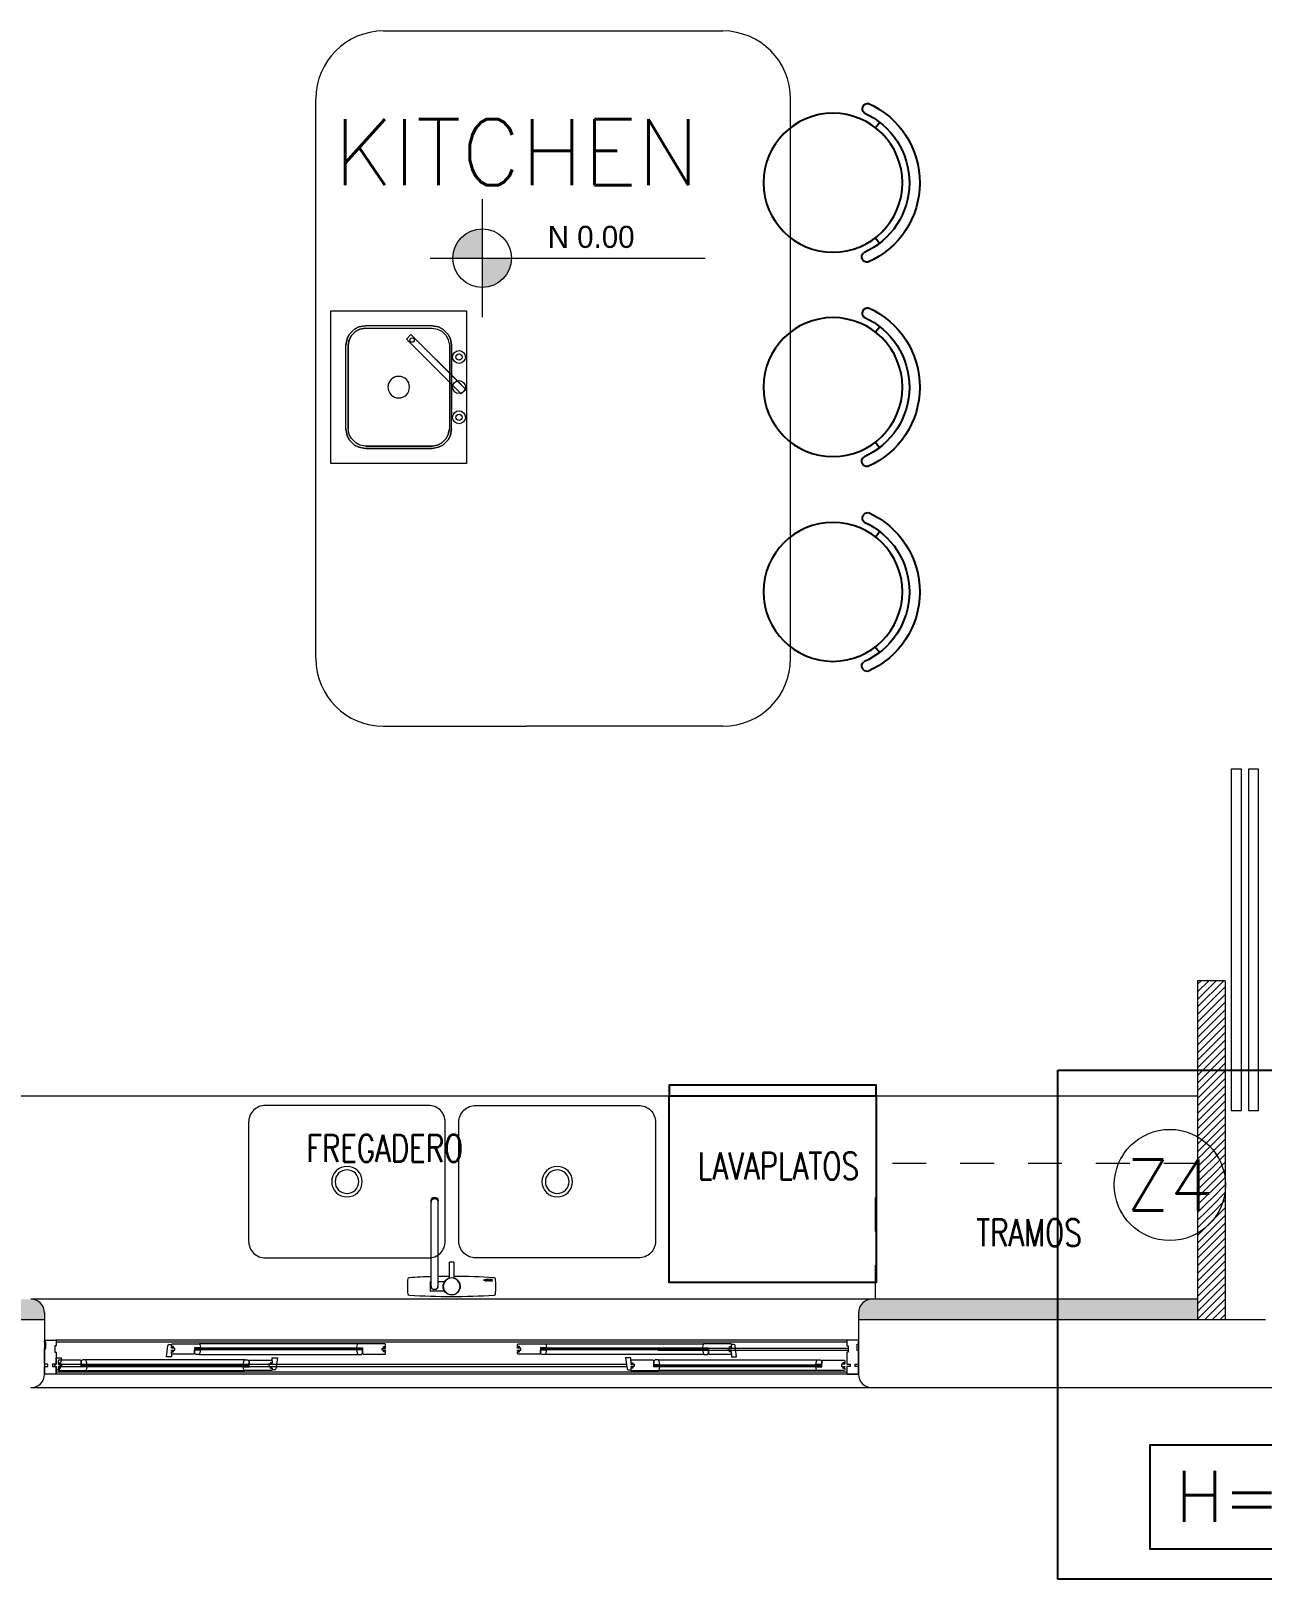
# Model space of a CAD drawing. Header units: metres. Extents: x -232 to 581, y 30 to 789.
# Drawn here: x 110.726 to 114.356, y 518.296 to 522.861 of the extents above; entities that cross this region are included whole.
import ezdxf

# ---------------------------------------------------------------- set-up
doc = ezdxf.new("R2010")
doc.units = ezdxf.units.M
doc.linetypes.add('CONTINUA', pattern=[0])
doc.linetypes.add('DASHED', pattern=[0.75, 0.5, -0.25])
for name, color, linetype, lineweight in [('0-S-GRID-IDEN', 1, 'Continuous', 9), ('01_Mobiliario', 19, 'Continuous', 0), ('02_mobiliario', 250, 'Continuous', 5), ('A-DOOR', 35, 'Continuous', 5), ('A-WALL', 250, 'Continuous', 20), ('baños', 140, 'Continuous', 0), ('cristales', 131, 'Continuous', 0), ('MOB FIJOS', 251, 'Continuous', 0), ('PLF 01', 252, 'Continuous', 9), ('PROYECCION', 9, 'DASHED', 0), ('textos', 7, 'Continuous', 0)]:
    doc.layers.add(name, color=color, linetype=linetype, lineweight=lineweight)
for name, color, linetype in [('001-DIMTEXTO', 4, 'Continuous'), ('DIMTEXTO', 4, 'Continuous'), ('MOBILIARIOS', 252, 'Continuous'), ('ZAPATAS', 6, 'Continuous')]:
    doc.layers.add(name, color=color, linetype=linetype)
doc.layers.add('RELLENO SECCION', color=8, linetype='Continuous', lineweight=0, transparency=0.4)
doc.styles.add('Arch-Dim', font='romans.shx', dxfattribs={"width": 0.75})
doc.styles.add('ESC100-2mm', font='arial.ttf', dxfattribs={"height": 0.15})
doc.styles.add('SMPLEX', font='simplex.shx')
doc.styles.get("Standard").update_dxf_attribs({"font": 'arial.ttf'})

# ---------------------------------------------------------------- blocks, each defined once
blk = doc.blocks.new('20.03 cimentacion')
at = {"layer": 'DIMTEXTO', "color": 18, "true_color": 0x000000}
blk.add_lwpolyline([(116.9326, -22.2), (116.0202, -22.2), (116.0202, -22.5056), (116.9326, -22.5056)], close=True, dxfattribs=at)
at = {"layer": 'ZAPATAS', "color": 18, "lineweight": 25, "true_color": 0x000000}
blk.add_lwpolyline([(115.7491, -21.095), (117.7491, -21.095), (117.7491, -22.595), (115.7491, -22.595)], close=True, dxfattribs=at)
at = {"layer": 'DIMTEXTO', "color": 18, "true_color": 0x000000, "char_height": 0.15, "attachment_point": 5, "rotation": 0, "style": 'SMPLEX', "bg_fill": 3, "box_fill_scale": 1.1, "bg_fill_color": 256, "bg_fill_true_color": 13158600, "bg_fill_transparency": 0}
for s, insert in [('\\A1;Z4', (116.0796, -21.4331)), ('\\A1;H=0.40', (116.4758, -22.351))]:
    blk.add_mtext(s, dxfattribs=dict(at, insert=insert))
at = {"layer": '0-S-GRID-IDEN', "color": 18, "true_color": 0x000000}
blk.add_circle((116.0796, -21.4331), 0.164, dxfattribs=at)
blk = doc.blocks.new('SE3')
at = {"layer": 'MOB FIJOS'}
for p, q in [((115.4, 359.7), (115.4, 371.2)), ((132.6, 371.2), (115.4, 371.2)), ((115.4, 359.7), (116.8, 359.7)), ((116.8, 365.4), (116.8, 264.8)), ((124.5, 264.8), (124.5, 365.4)), ((124.5, 359.7), (132.6, 359.7)), ((138.5, 355.7), (138.5, 336.6)), ((143.5, 336.6), (143.5, 355.7)), ((180, 358.9), (179.6, 358.9)), ((179.6, 358.9), (179.6, 357)), ((179.6, 357), (180, 357)), ((180, 358.1), (180, 358.9)), ((180.7, 358.1), (180, 358.1)), ((180, 357), (180, 357.8)), ((180, 357.8), (180.7, 357.8)), ((181.1, 358.9), (180.7, 358.9)), ((180.7, 358.9), (180.7, 358.1)), ((180.7, 357.8), (180.7, 357)), ((180.7, 357), (181.1, 357)), ((181.1, 357), (181.1, 358.9)), ((181.5, 358.9), (182.8, 358.9)), ((181.5, 357), (181.5, 358.9)), ((182.9, 357), (181.5, 357)), ((181.8, 358.6), (181.8, 358.2)), ((182.8, 358.6), (181.8, 358.6)), ((181.8, 358.2), (182.8, 358.2)), ((181.8, 357.8), (181.8, 357.3)), ((182.8, 357.8), (181.8, 357.8)), ((181.8, 357.3), (182.9, 357.3)), ((182.8, 358.9), (182.8, 358.6)), ((182.8, 358.2), (182.8, 357.8)), ((182.9, 357.3), (182.9, 357)), ((183.2, 358.9), (183.6, 358.9)), ((183.2, 357), (183.2, 358.9)), ((184.5, 357), (183.2, 357)), ((183.6, 358.9), (183.6, 357.3)), ((183.6, 357.3), (184.5, 357.3)), ((184.5, 357.3), (184.5, 357)), ((184.6, 358.9), (185, 358.9)), ((185.2, 357), (184.6, 358.9)), ((185, 358.9), (185.4, 357.5)), ((185.6, 357), (185.2, 357)), ((185.4, 357.5), (185.9, 358.9)), ((186.3, 358.9), (185.6, 357)), ((185.9, 358.9), (186.3, 358.9)), ((186.5, 358.9), (187.8, 358.9)), ((186.5, 357), (186.5, 358.9)), ((187.8, 357), (186.5, 357)), ((186.8, 358.6), (186.8, 358.2)), ((187.8, 358.6), (186.8, 358.6)), ((186.8, 358.2), (187.7, 358.2)), ((186.8, 357.8), (186.8, 357.3)), ((187.7, 357.8), (186.8, 357.8)), ((186.8, 357.3), (187.8, 357.3)), ((187.7, 358.2), (187.7, 357.8)), ((187.8, 358.9), (187.8, 358.6)), ((187.8, 357.3), (187.8, 357)), ((188, 358.9), (188.5, 358.9)), ((188.6, 358), (188, 358.9)), ((188, 357), (188.6, 358)), ((188.4, 357), (188, 357)), ((188.8, 357.7), (188.4, 357)), ((188.5, 358.9), (188.8, 358.3)), ((188.8, 358.3), (189.2, 358.9)), ((189.2, 357), (188.8, 357.7)), ((189.6, 358.9), (189, 358)), ((189, 358), (189.7, 357)), ((189.2, 358.9), (189.6, 358.9)), ((189.7, 357), (189.2, 357)), ((143.5, 336.6), (138.5, 336.6)), ((116.5, 264.1), (116.5, 263.5)), ((116.8, 264.8), (116.8, 264.1)), ((124.5, 264.1), (124.5, 264.8)), ((124.8, 263.5), (124.8, 264.1))]:
    blk.add_line(p, q, dxfattribs=at)
blk.add_circle((141, 365.4), 10, dxfattribs=at)
for centre, radius, start, end in [((200.7, 365.4), 111.9, 175.2133, 184.7867), ((90.8, 374.6), 1.52, 93.4481, 175.2133), ((141, -458.7), 836.4, 86.5519, 93.4481), ((120.7, 365.4), 3.91, 0, 192.0524), ((120.7, 365.4), 3.81, 0, 180), ((141, 365.4), 10.2, 0, 255.8182), ((191.2, 374.6), 1.52, 4.7867, 86.5519), ((81.2, 365.4), 111.9, 355.2133, 4.7867), ((90.8, 356.2), 1.52, 184.7867, 266.5519), ((141, 1189.5), 836.4, 266.5519, 268.3467), ((120.7, 365.4), 3.91, 347.9113, 0), ((141, 1189.5), 836.4, 268.8689, 269.8295), ((141, 365.4), 10.2, 284.1818, 0), ((141, 1189.5), 836.4, 270.1705, 273.4481), ((191.2, 356.2), 1.52, 273.4481, 355.2133)]:
    blk.add_arc(centre, radius, start, end, dxfattribs=at)
for centre, major_axis, start_param, end_param in [((120.7, 264.1), (4.12, 0), 2.748282, 6.283185), ((120.7, 263.5), (4.12, 0), 3.141593, 6.283185), ((120.7, 264.8), (-3.81, 0), 0, 3.141593), ((120.7, 264.1), (3.81, 0), 3.141593, 6.283185), ((120.7, 264.1), (4.12, 0), 0, 0.393311)]:
    blk.add_ellipse(centre, major_axis=major_axis, ratio=0.996195, start_param=start_param, end_param=end_param, dxfattribs=at)
blk = doc.blocks.new('A$C42cea3f9')
at = {"layer": 'MOB FIJOS'}
for points in [[(0.53, 0.5642), (0.05, 0.5642, 0.414214), (0, 0.5142), (0, 0.1642, 0.414214), (0.05, 0.1142), (0.53, 0.1142, 0.414214), (0.58, 0.1642), (0.58, 0.5142, 0.414214)], [(0.67, 0.5642), (1.15, 0.5642, -0.414214), (1.2, 0.5142), (1.2, 0.1642, -0.414214), (1.15, 0.1142), (0.67, 0.1142, -0.414214), (0.62, 0.1642), (0.62, 0.5142, -0.414214)]]:
    blk.add_lwpolyline(points, format="xyb", close=True, dxfattribs=at)
at = {"layer": 'MOB FIJOS', "ltscale": 0.01}
for centre, major_axis in [((0.29, 0.3392), (-0.0318, 0.0318)), ((0.29, 0.3392), (-0.0247, 0.0247)), ((0.91, 0.3392), (-0.0318, 0.0318)), ((0.91, 0.3392), (-0.0247, 0.0247))]:
    blk.add_ellipse(centre, major_axis=major_axis, ratio=1, start_param=2.356194489560823, end_param=8.639379796740409, dxfattribs=at)
at = {"layer": 'MOB FIJOS', "xscale": 0.002480511886764446, "yscale": 0.002480511886764446, "zscale": 0.002480511886764446, "rotation": 180}
blk.add_blockref('SE3', (0.951, 0.9368), dxfattribs=at)
blk = doc.blocks.new('Fenton Bead')
at = {"color": 7}
blk.add_lwpolyline([(2.1, 12.5, -0.341999), (0.2, 11), (0, 10.7), (0, 1), (1, 0), (18, 0), (18, 0.5), (14.7, 12.9, 0.339454), (13.2, 14), (4.1, 14, 0.341999)], format="xyb", close=True, dxfattribs=at)
blk = doc.blocks.new('A$C29b7e361')
at = {"layer": 'A-DOOR', "color": 7}
for p, q in [((0, 0.0985), (0.0015, 0.1)), ((0, 0.0945), (0, 0.0985)), ((0.004, 0.0945), (0, 0.0945)), ((0.0015, 0.1), (0.0325, 0.1)), ((0.004, 0.0755), (0.004, 0.0945)), ((0.0325, 0.1), (0.034, 0.0985)), ((2.3675, 0.1), (0.0325, 0.1)), ((0.034, 0.0985), (0.034, 0.0835)), ((2.3675, 0.1), (2.366, 0.0985)), ((2.366, 0.0985), (2.366, 0.0835)), ((2.3985, 0.1), (2.3675, 0.1)), ((2.4, 0.0985), (2.3985, 0.1)), ((2.4, 0.0885), (2.4, 0.0985)), ((0, 0.029), (0, 0.0755)), ((0, 0.0755), (0.004, 0.0755)), ((0.034, 0.0835), (0.03, 0.0835)), ((0.03, 0.0835), (0.03, 0.0645)), ((0.03, 0.0645), (0.034, 0.0645)), ((0.034, 0.0645), (0.034, 0.029)), ((0.034, 0.029), (0.034, 0.0485)), ((0.034, 0.0485), (0.049, 0.0485)), ((0.049, 0.0485), (0.0447, 0.0153)), ((0.3593, 0.0515), (0.3636, 0.0847)), ((0.3743, 0.0515), (0.3593, 0.0515)), ((0.3666, 0.0875), (0.3743, 0.0875)), ((0.3743, 0.0875), (0.3758, 0.089)), ((0.3743, 0.082), (0.3743, 0.0875)), ((0.3803, 0.082), (0.3743, 0.082)), ((0.3743, 0.077), (0.3743, 0.0793)), ((0.3743, 0.0793), (0.3803, 0.0793)), ((0.3843, 0.077), (0.3743, 0.077)), ((0.3743, 0.069), (0.3743, 0.071)), ((0.3743, 0.071), (0.3843, 0.071)), ((0.3803, 0.069), (0.3743, 0.069)), ((0.3743, 0.0605), (0.3743, 0.0663)), ((0.3743, 0.0663), (0.3803, 0.0663)), ((0.3758, 0.059), (0.3743, 0.0605)), ((0.3743, 0.0605), (0.3743, 0.0515)), ((0.3758, 0.089), (0.4565, 0.089)), ((0.4408, 0.059), (0.3758, 0.059)), ((0.3803, 0.0793), (0.3803, 0.082)), ((0.3803, 0.0663), (0.3803, 0.069)), ((0.3843, 0.071), (0.3843, 0.077)), ((0.4423, 0.0605), (0.4408, 0.059)), ((0.4598, 0.078), (0.4423, 0.078)), ((0.4423, 0.078), (0.4423, 0.0605)), ((0.4423, 0.075), (0.4473, 0.075)), ((0.4423, 0.075), (0.4473, 0.075)), ((0.4473, 0.077), (0.4533, 0.073)), ((0.4473, 0.073), (0.4533, 0.077)), ((0.4556, 0.058), (0.9246, 0.058)), ((0.4565, 0.089), (0.4583, 0.0875)), ((0.9237, 0.089), (0.4565, 0.089)), ((0.4583, 0.0875), (0.4603, 0.0795)), ((0.4603, 0.0785), (0.4598, 0.078)), ((0.4603, 0.0795), (0.4603, 0.0785)), ((0.6715, 0.0395), (0.6715, 0.0485)), ((0.6715, 0.0485), (0.6865, 0.0485)), ((0.6865, 0.0485), (0.6822, 0.0153)), ((0.9218, 0.0875), (0.9198, 0.0795)), ((0.9198, 0.0795), (0.9198, 0.0785)), ((0.9198, 0.0785), (0.9203, 0.078)), ((0.9203, 0.078), (0.9378, 0.078)), ((0.9237, 0.089), (0.9218, 0.0875)), ((1.0043, 0.089), (0.9237, 0.089)), ((0.9328, 0.077), (0.9268, 0.073)), ((0.9328, 0.073), (0.9268, 0.077)), ((0.9378, 0.075), (0.9328, 0.075)), ((0.9378, 0.075), (0.9328, 0.075)), ((0.9378, 0.078), (0.9378, 0.0605)), ((0.9378, 0.0605), (0.9393, 0.059)), ((0.9393, 0.059), (1.0043, 0.059)), ((0.9958, 0.071), (0.9958, 0.077)), ((0.9958, 0.077), (1.0058, 0.077)), ((1.0058, 0.071), (0.9958, 0.071)), ((0.9998, 0.0793), (0.9998, 0.082)), ((0.9998, 0.082), (1.0058, 0.082)), ((1.0058, 0.0793), (0.9998, 0.0793)), ((0.9998, 0.0663), (0.9998, 0.069)), ((0.9998, 0.069), (1.0058, 0.069)), ((1.0058, 0.0663), (0.9998, 0.0663)), ((1.0058, 0.0875), (1.0043, 0.089)), ((1.0043, 0.059), (1.0058, 0.0605)), ((1.0058, 0.082), (1.0058, 0.0875)), ((1.0058, 0.077), (1.0058, 0.0793)), ((1.0058, 0.069), (1.0058, 0.071)), ((1.0058, 0.0605), (1.0058, 0.0663)), ((1.3942, 0.0875), (1.3957, 0.089)), ((1.3942, 0.082), (1.3942, 0.0875)), ((1.4002, 0.082), (1.3942, 0.082)), ((1.3942, 0.077), (1.3942, 0.0793)), ((1.3942, 0.0793), (1.4002, 0.0793)), ((1.4042, 0.077), (1.3942, 0.077)), ((1.3942, 0.069), (1.3942, 0.071)), ((1.3942, 0.071), (1.4042, 0.071)), ((1.4002, 0.069), (1.3942, 0.069)), ((1.3942, 0.0605), (1.3942, 0.0663)), ((1.3942, 0.0663), (1.4002, 0.0663)), ((1.3957, 0.059), (1.3942, 0.0605)), ((1.3957, 0.089), (1.4763, 0.089)), ((1.4607, 0.059), (1.3957, 0.059)), ((1.4002, 0.0793), (1.4002, 0.082)), ((1.4002, 0.0663), (1.4002, 0.069)), ((1.4042, 0.071), (1.4042, 0.077)), ((1.4622, 0.0605), (1.4607, 0.059)), ((1.4797, 0.078), (1.4622, 0.078)), ((1.4622, 0.078), (1.4622, 0.0605)), ((1.4622, 0.075), (1.4672, 0.075)), ((1.4622, 0.075), (1.4672, 0.075)), ((1.4672, 0.077), (1.4732, 0.073)), ((1.4672, 0.073), (1.4732, 0.077)), ((1.9444, 0.058), (1.4754, 0.058)), ((1.4763, 0.089), (1.4782, 0.0875)), ((1.4763, 0.089), (1.9435, 0.089)), ((1.4782, 0.0875), (1.4802, 0.0795)), ((1.4802, 0.0785), (1.4797, 0.078)), ((1.4802, 0.0795), (1.4802, 0.0785)), ((1.7285, 0.0485), (1.7135, 0.0485)), ((1.7135, 0.0485), (1.7178, 0.0153)), ((1.7285, 0.0395), (1.7285, 0.0485)), ((1.9417, 0.0875), (1.9397, 0.0795)), ((1.9397, 0.0795), (1.9397, 0.0785)), ((1.9397, 0.0785), (1.9402, 0.078)), ((1.9402, 0.078), (1.9577, 0.078)), ((1.9435, 0.089), (1.9417, 0.0875)), ((2.0242, 0.089), (1.9435, 0.089)), ((1.9527, 0.077), (1.9467, 0.073)), ((1.9527, 0.073), (1.9467, 0.077)), ((1.9577, 0.075), (1.9527, 0.075)), ((1.9577, 0.075), (1.9527, 0.075)), ((1.9577, 0.078), (1.9577, 0.0605)), ((1.9577, 0.0605), (1.9592, 0.059)), ((1.9592, 0.059), (2.0242, 0.059)), ((2.0157, 0.071), (2.0157, 0.077)), ((2.0157, 0.077), (2.0257, 0.077)), ((2.0257, 0.071), (2.0157, 0.071)), ((2.0197, 0.0793), (2.0197, 0.082)), ((2.0197, 0.082), (2.0257, 0.082)), ((2.0257, 0.0793), (2.0197, 0.0793)), ((2.0197, 0.0663), (2.0197, 0.069)), ((2.0197, 0.069), (2.0257, 0.069)), ((2.0257, 0.0663), (2.0197, 0.0663)), ((2.0257, 0.0875), (2.0242, 0.089)), ((2.0242, 0.059), (2.0257, 0.0605)), ((2.0257, 0.082), (2.0257, 0.0875)), ((2.0334, 0.0875), (2.0257, 0.0875)), ((2.0257, 0.077), (2.0257, 0.0793)), ((2.0257, 0.069), (2.0257, 0.071)), ((2.0257, 0.0605), (2.0257, 0.0663)), ((2.0257, 0.0605), (2.0257, 0.0515)), ((2.0257, 0.0515), (2.0407, 0.0515)), ((2.0407, 0.0515), (2.0364, 0.0847)), ((2.366, 0.0835), (2.37, 0.0835)), ((2.37, 0.0645), (2.366, 0.0645)), ((2.366, 0.0645), (2.366, 0.029)), ((2.37, 0.0835), (2.37, 0.0645)), ((2.396, 0.0695), (2.396, 0.0885)), ((2.396, 0.0885), (2.4, 0.0885)), ((2.4, 0.0695), (2.396, 0.0695)), ((2.4, 0.029), (2.4, 0.0695)), ((0.01, 0.029), (0, 0.029)), ((0, 0), (0, 0.023)), ((0, 0.023), (0.01, 0.023)), ((0.0325, 0), (0, 0)), ((2.4, 0), (0, 0)), ((0.01, 0.023), (0.01, 0.029)), ((0.034, 0.029), (0.024, 0.029)), ((0.024, 0.029), (0.024, 0.023)), ((0.024, 0.023), (0.034, 0.023)), ((0.0305, 0.023), (0.0305, 0.029)), ((0.0305, 0.029), (0.034, 0.029)), ((0.034, 0.023), (0.0305, 0.023)), ((0.034, 0.0015), (0.0325, 0)), ((0.034, 0.023), (0.034, 0.0015)), ((0.034, 0.0015), (0.034, 0.023)), ((0.0417, 0.0125), (0.034, 0.0125)), ((0.0415, 0.041), (0.04, 0.0395)), ((0.04, 0.0395), (0.04, 0.0337)), ((0.04, 0.0337), (0.046, 0.0337)), ((0.046, 0.031), (0.04, 0.031)), ((0.04, 0.031), (0.04, 0.029)), ((0.04, 0.029), (0.05, 0.029)), ((0.05, 0.023), (0.04, 0.023)), ((0.04, 0.023), (0.04, 0.0207)), ((0.04, 0.0207), (0.046, 0.0207)), ((0.046, 0.018), (0.04, 0.018)), ((0.04, 0.018), (0.04, 0.0125)), ((0.04, 0.0125), (0.0415, 0.011)), ((0.1065, 0.041), (0.0415, 0.041)), ((0.0415, 0.011), (0.1221, 0.011)), ((0.046, 0.0337), (0.046, 0.031)), ((0.046, 0.0207), (0.046, 0.018)), ((0.05, 0.029), (0.05, 0.023)), ((0.108, 0.0395), (0.1065, 0.041)), ((0.108, 0.022), (0.108, 0.0395)), ((0.108, 0.025), (0.113, 0.025)), ((0.108, 0.025), (0.113, 0.025)), ((0.1255, 0.022), (0.108, 0.022)), ((0.113, 0.023), (0.119, 0.027)), ((0.113, 0.027), (0.119, 0.023)), ((0.5903, 0.042), (0.1212, 0.042)), ((0.1221, 0.011), (0.124, 0.0125)), ((0.1221, 0.011), (0.5894, 0.011)), ((0.124, 0.0125), (0.126, 0.0205)), ((0.126, 0.0215), (0.1255, 0.022)), ((0.126, 0.0205), (0.126, 0.0215)), ((0.5855, 0.0215), (0.586, 0.022)), ((0.5855, 0.0205), (0.5855, 0.0215)), ((0.5875, 0.0125), (0.5855, 0.0205)), ((0.586, 0.022), (0.6035, 0.022)), ((0.5894, 0.011), (0.5875, 0.0125)), ((0.67, 0.011), (0.5894, 0.011)), ((0.5985, 0.023), (0.5925, 0.027)), ((0.5985, 0.027), (0.5925, 0.023)), ((0.6035, 0.025), (0.5985, 0.025)), ((0.6035, 0.025), (0.5985, 0.025)), ((0.6035, 0.0395), (0.605, 0.041)), ((0.6035, 0.022), (0.6035, 0.0395)), ((0.605, 0.041), (0.67, 0.041)), ((0.6715, 0.029), (0.6615, 0.029)), ((0.6615, 0.029), (0.6615, 0.023)), ((0.6615, 0.023), (0.6715, 0.023)), ((0.6715, 0.0337), (0.6655, 0.0337)), ((0.6655, 0.0337), (0.6655, 0.031)), ((0.6655, 0.031), (0.6715, 0.031)), ((0.6715, 0.0207), (0.6655, 0.0207)), ((0.6655, 0.0207), (0.6655, 0.018)), ((0.6655, 0.018), (0.6715, 0.018)), ((0.67, 0.041), (0.6715, 0.0395)), ((0.6715, 0.0125), (0.67, 0.011)), ((0.6715, 0.0395), (0.6715, 0.0337)), ((0.6715, 0.031), (0.6715, 0.029)), ((0.6715, 0.023), (0.6715, 0.0207)), ((0.6715, 0.018), (0.6715, 0.0125)), ((0.6792, 0.0125), (0.6715, 0.0125)), ((1.7208, 0.0125), (1.7285, 0.0125)), ((1.73, 0.041), (1.7285, 0.0395)), ((1.7285, 0.0395), (1.7285, 0.0337)), ((1.7285, 0.0337), (1.7345, 0.0337)), ((1.7345, 0.031), (1.7285, 0.031)), ((1.7285, 0.031), (1.7285, 0.029)), ((1.7285, 0.029), (1.7385, 0.029)), ((1.7385, 0.023), (1.7285, 0.023)), ((1.7285, 0.023), (1.7285, 0.0207)), ((1.7285, 0.0207), (1.7345, 0.0207)), ((1.7345, 0.018), (1.7285, 0.018)), ((1.7285, 0.018), (1.7285, 0.0125)), ((1.7285, 0.0125), (1.73, 0.011)), ((1.795, 0.041), (1.73, 0.041)), ((1.73, 0.011), (1.8106, 0.011)), ((1.7345, 0.0337), (1.7345, 0.031)), ((1.7345, 0.0207), (1.7345, 0.018)), ((1.7385, 0.029), (1.7385, 0.023)), ((1.7965, 0.0395), (1.795, 0.041)), ((1.7965, 0.022), (1.7965, 0.0395)), ((1.7965, 0.025), (1.8015, 0.025)), ((1.7965, 0.025), (1.8015, 0.025)), ((1.814, 0.022), (1.7965, 0.022)), ((1.8015, 0.023), (1.8075, 0.027)), ((1.8015, 0.027), (1.8075, 0.023)), ((1.8097, 0.042), (2.2788, 0.042)), ((1.8106, 0.011), (1.8125, 0.0125)), ((2.2779, 0.011), (1.8106, 0.011)), ((1.8125, 0.0125), (1.8145, 0.0205)), ((1.8145, 0.0215), (1.814, 0.022)), ((1.8145, 0.0205), (1.8145, 0.0215)), ((2.274, 0.0215), (2.2745, 0.022)), ((2.274, 0.0205), (2.274, 0.0215)), ((2.276, 0.0125), (2.274, 0.0205)), ((2.2745, 0.022), (2.292, 0.022)), ((2.2779, 0.011), (2.276, 0.0125)), ((2.3585, 0.011), (2.2779, 0.011)), ((2.287, 0.023), (2.281, 0.027)), ((2.287, 0.027), (2.281, 0.023)), ((2.292, 0.025), (2.287, 0.025)), ((2.292, 0.025), (2.287, 0.025)), ((2.292, 0.0395), (2.2935, 0.041)), ((2.292, 0.022), (2.292, 0.0395)), ((2.2935, 0.041), (2.3585, 0.041)), ((2.36, 0.029), (2.35, 0.029)), ((2.35, 0.029), (2.35, 0.023)), ((2.35, 0.023), (2.36, 0.023)), ((2.36, 0.0337), (2.354, 0.0337)), ((2.354, 0.0337), (2.354, 0.031)), ((2.354, 0.031), (2.36, 0.031)), ((2.36, 0.0207), (2.354, 0.0207)), ((2.354, 0.0207), (2.354, 0.018)), ((2.354, 0.018), (2.36, 0.018)), ((2.3585, 0.041), (2.36, 0.0395)), ((2.36, 0.0125), (2.3585, 0.011)), ((2.36, 0.0395), (2.36, 0.0337)), ((2.36, 0.031), (2.36, 0.029)), ((2.36, 0.023), (2.36, 0.0207)), ((2.36, 0.018), (2.36, 0.0125)), ((2.366, 0.029), (2.376, 0.029)), ((2.376, 0.023), (2.366, 0.023)), ((2.366, 0.023), (2.366, 0.0015)), ((2.366, 0.0015), (2.3675, 0)), ((2.3675, 0), (2.4, 0)), ((2.376, 0.029), (2.376, 0.023)), ((2.39, 0.023), (2.39, 0.029)), ((2.39, 0.029), (2.4, 0.029)), ((2.4, 0.023), (2.39, 0.023)), ((2.4, 0), (2.4, 0.023))]:
    blk.add_line(p, q, dxfattribs=at)
at = {"layer": 'A-DOOR', "color": 8}
for p, q in [((2.366, 0.094), (0.034, 0.094)), ((1.8082, 0.077), (2.37, 0.077)), ((1.809, 0.071), (2.37, 0.071)), ((2.366, 0.006), (0.034, 0.006)), ((0.0457, 0.023), (1.7168, 0.023)), ((0.0465, 0.029), (1.716, 0.029))]:
    blk.add_line(p, q, dxfattribs=at)
at = {"layer": 'A-DOOR', "color": 7}
for points in [[(0.4423, 0.075), (0.4473, 0.075), (0.4473, 0.075), (0.4423, 0.075)], [(0.9328, 0.073), (0.4473, 0.073), (0.4473, 0.077), (0.9328, 0.077)], [(0.9328, 0.077), (0.4473, 0.077), (0.4473, 0.073), (0.9328, 0.073)], [(0.4473, 0.077), (0.4533, 0.077), (0.4533, 0.073), (0.4473, 0.073)], [(0.4598, 0.078), (0.4478, 0.078), (0.4478, 0.077), (0.4598, 0.077)], [(0.4598, 0.073), (0.4478, 0.073), (0.4478, 0.072), (0.4598, 0.072)], [(0.4533, 0.077), (0.4583, 0.077), (0.4583, 0.073), (0.4533, 0.073)], [(0.9203, 0.078), (0.9323, 0.078), (0.9323, 0.077), (0.9203, 0.077)], [(0.9203, 0.073), (0.9323, 0.073), (0.9323, 0.072), (0.9203, 0.072)], [(0.9268, 0.077), (0.9218, 0.077), (0.9218, 0.073), (0.9268, 0.073)], [(0.9328, 0.077), (0.9268, 0.077), (0.9268, 0.073), (0.9328, 0.073)], [(0.9378, 0.075), (0.9328, 0.075), (0.9328, 0.075), (0.9378, 0.075)], [(1.4622, 0.075), (1.4672, 0.075), (1.4672, 0.075), (1.4622, 0.075)], [(1.4672, 0.077), (1.4732, 0.077), (1.4732, 0.073), (1.4672, 0.073)], [(1.4672, 0.073), (1.9527, 0.073), (1.9527, 0.077), (1.4672, 0.077)], [(1.4672, 0.077), (1.9527, 0.077), (1.9527, 0.073), (1.4672, 0.073)], [(1.4797, 0.078), (1.4677, 0.078), (1.4677, 0.077), (1.4797, 0.077)], [(1.4797, 0.073), (1.4677, 0.073), (1.4677, 0.072), (1.4797, 0.072)], [(1.4732, 0.077), (1.4782, 0.077), (1.4782, 0.073), (1.4732, 0.073)], [(1.9402, 0.078), (1.9522, 0.078), (1.9522, 0.077), (1.9402, 0.077)], [(1.9402, 0.073), (1.9522, 0.073), (1.9522, 0.072), (1.9402, 0.072)], [(1.9467, 0.077), (1.9417, 0.077), (1.9417, 0.073), (1.9467, 0.073)], [(1.9527, 0.077), (1.9467, 0.077), (1.9467, 0.073), (1.9527, 0.073)], [(1.9577, 0.075), (1.9527, 0.075), (1.9527, 0.075), (1.9577, 0.075)], [(0.108, 0.025), (0.113, 0.025), (0.113, 0.025), (0.108, 0.025)], [(0.113, 0.023), (0.119, 0.023), (0.119, 0.027), (0.113, 0.027)], [(0.113, 0.027), (0.5985, 0.027), (0.5985, 0.023), (0.113, 0.023)], [(0.113, 0.023), (0.5985, 0.023), (0.5985, 0.027), (0.113, 0.027)], [(0.1255, 0.027), (0.1135, 0.027), (0.1135, 0.028), (0.1255, 0.028)], [(0.1255, 0.022), (0.1135, 0.022), (0.1135, 0.023), (0.1255, 0.023)], [(0.119, 0.023), (0.124, 0.023), (0.124, 0.027), (0.119, 0.027)], [(0.586, 0.027), (0.598, 0.027), (0.598, 0.028), (0.586, 0.028)], [(0.586, 0.022), (0.598, 0.022), (0.598, 0.023), (0.586, 0.023)], [(0.5925, 0.023), (0.5875, 0.023), (0.5875, 0.027), (0.5925, 0.027)], [(0.5985, 0.023), (0.5925, 0.023), (0.5925, 0.027), (0.5985, 0.027)], [(0.6035, 0.025), (0.5985, 0.025), (0.5985, 0.025), (0.6035, 0.025)], [(1.7965, 0.025), (1.8015, 0.025), (1.8015, 0.025), (1.7965, 0.025)], [(2.287, 0.027), (1.8015, 0.027), (1.8015, 0.023), (2.287, 0.023)], [(2.287, 0.023), (1.8015, 0.023), (1.8015, 0.027), (2.287, 0.027)], [(1.8015, 0.023), (1.8075, 0.023), (1.8075, 0.027), (1.8015, 0.027)], [(1.814, 0.027), (1.802, 0.027), (1.802, 0.028), (1.814, 0.028)], [(1.814, 0.022), (1.802, 0.022), (1.802, 0.023), (1.814, 0.023)], [(1.8075, 0.023), (1.8125, 0.023), (1.8125, 0.027), (1.8075, 0.027)], [(2.2745, 0.027), (2.2865, 0.027), (2.2865, 0.028), (2.2745, 0.028)], [(2.2745, 0.022), (2.2865, 0.022), (2.2865, 0.023), (2.2745, 0.023)], [(2.281, 0.023), (2.276, 0.023), (2.276, 0.027), (2.281, 0.027)], [(2.287, 0.023), (2.281, 0.023), (2.281, 0.027), (2.287, 0.027)], [(2.292, 0.025), (2.287, 0.025), (2.287, 0.025), (2.292, 0.025)]]:
    blk.add_lwpolyline(points, close=True, dxfattribs=at)
for centre, start, end in [((0.3666, 0.0845), 89.9985, 175.7109), ((2.0334, 0.0845), 4.2891, 90.0015), ((0.0417, 0.0155), 269.9985, 355.7109), ((0.6792, 0.0155), 269.9985, 355.7109), ((1.7208, 0.0155), 184.2891, 270.0015)]:
    blk.add_arc(centre, 0.003, start, end, dxfattribs=at)
at = {"layer": 'cristales', "const_width": 0.004}
for points in [[(0.9218, 0.075), (0.4583, 0.075)], [(1.4782, 0.075), (1.9417, 0.075)], [(0.124, 0.025), (0.5875, 0.025)], [(2.276, 0.025), (1.8125, 0.025)]]:
    blk.add_lwpolyline(points, dxfattribs=at)
at = {"layer": 'A-DOOR', "color": 7, "yscale": 0.001000000023175567, "zscale": 0.001000000023175567, "rotation": 180}
for p, xscale in [((0.4423, 0.072), -0.001000000023175567), ((0.9378, 0.072), 0.001000000023175567), ((1.4622, 0.072), -0.001000000023175567), ((1.9577, 0.072), 0.001000000023175567)]:
    blk.add_blockref('Fenton Bead', p, dxfattribs=dict(at, xscale=xscale))
at = {"layer": 'A-DOOR', "color": 7, "yscale": 0.001000000023175567, "zscale": 0.001000000023175567}
for p, xscale in [((0.108, 0.028), 0.001000000023175567), ((0.6035, 0.028), -0.001000000023175567), ((1.7965, 0.028), 0.001000000023175567), ((2.292, 0.028), -0.001000000023175567)]:
    blk.add_blockref('Fenton Bead', p, dxfattribs=dict(at, xscale=xscale))
blk = doc.blocks.new('A$C5E9F50A8')
at = {"layer": 'MOBILIARIOS', "ltscale": 50}
for p, q in [((54.5, 334.6), (70.3, 322.3)), ((402.6, 334.6), (386.8, 322.3))]:
    blk.add_line(p, q, dxfattribs=at)
blk.add_circle((228.6, 200), 200, dxfattribs=at)
for centre, radius, start, end in [((228.6, 200), 250, 23.9041, 156.0959), ((228.6, 200), 220, 23.9041, 156.0959), ((15.7, 299.7), 15.8, 174.261, 317.9308), ((441.4, 299.7), 15.8, 222.0692, 5.739)]:
    blk.add_arc(centre, radius, start, end, dxfattribs=at)
blk = doc.blocks.new('20.03.2026 LN 09 PRIMER NIVEL ARQ')
at = {"layer": 'PLF 01'}
h = blk.add_hatch(dxfattribs=at)
h.set_pattern_fill('LINE', color=1, scale=0.005, angle=45)
h.set_pattern_definition([(45, (8.005961, -62.018166), (-0.01122532, 0.01122532), [])])
h.paths.add_polyline_path([(10.4455, -61.2931), (10.4455, -62.2932), (10.364, -62.2932), (10.364, -61.2931)])
at = {"layer": 'RELLENO SECCION'}
h = blk.add_hatch(color=1, dxfattribs=at)
h.dxf.hatch_style = 1
h.paths.add_polyline_path([(6.964, -62.2932), (6.964, -62.2722, 0.414214), (6.924, -62.2322), (6.0617, -62.2322), (6.0617, -62.2932)])
h.paths.add_polyline_path([(10.364, -62.2932), (10.364, -62.2322), (9.404, -62.2322, 0.414214), (9.364, -62.2722), (9.364, -62.2932)])
at = {"layer": 'textos', "transparency": 33554534}
h = blk.add_hatch(color=1, dxfattribs=at)
h.dxf.hatch_style = 1
h.paths.add_polyline_path([(8.2547, -59.0765, 0.414214), (8.1682, -59.1631), (8.2547, -59.1631)])
h.paths.add_polyline_path([(8.3412, -59.1631), (8.2547, -59.1631), (8.2547, -59.2496, 0.414214)])
at = {"layer": '01_Mobiliario', "color": 1, "ltscale": 0.005, "transparency": 33554684}
for p, q in [((9.164, -60.3432), (9.164, -58.6932)), ((6.564, -61.6322), (10.364, -61.6322))]:
    blk.add_line(p, q, dxfattribs=at)
at = {"layer": '02_mobiliario', "color": 1, "transparency": 33554684}
for p, q in [((7.964, -58.4932), (8.964, -58.4932)), ((7.764, -60.3432), (7.764, -58.6932)), ((7.964, -60.5432), (8.384, -60.5432)), ((8.964, -60.5432), (8.384, -60.5432))]:
    blk.add_line(p, q, dxfattribs=at)
for centre, start, end in [((7.964, -58.6932), 90, 180), ((8.964, -58.6932), 360, 90), ((7.964, -60.3432), 180, 270), ((8.964, -60.3432), 270, 360)]:
    blk.add_arc(centre, 0.2, start, end, dxfattribs=at)
at = {"layer": 'A-DOOR', "color": 1}
blk.add_line((9.364, -62.4932), (6.964, -62.4932), dxfattribs=at)
for points in [[(10.4932, -61.6754), (10.4932, -60.6699), (10.4629, -60.6699), (10.4629, -61.6754)], [(10.544, -61.6754), (10.544, -60.6699), (10.5137, -60.6699), (10.5137, -61.6754)]]:
    blk.add_lwpolyline(points, close=True, dxfattribs=at)
at = {"layer": 'A-WALL', "color": 1}
for p, q in [((9.4039, -62.2322), (6.924, -62.2322)), ((10.364, -62.2322), (9.4039, -62.2322)), ((6.964, -62.2932), (6.0617, -62.2932)), ((10.564, -62.2932), (9.364, -62.2932)), ((11.749, -62.4932), (6.924, -62.4932))]:
    blk.add_line(p, q, dxfattribs=at)
at = {"layer": 'A-WALL', "color": 1, "transparency": 33554684}
for p, q in [((6.964, -62.2722), (6.964, -62.4532)), ((9.364, -62.2722), (9.364, -62.4532))]:
    blk.add_line(p, q, dxfattribs=at)
at = {"layer": 'A-WALL', "color": 1}
for centre, start, end in [((6.924, -62.2722), 0, 90), ((9.404, -62.2722), 90, 180)]:
    blk.add_arc(centre, 0.04, start, end, dxfattribs=at)
at = {"layer": 'A-WALL', "color": 1, "transparency": 33554684}
for centre, start, end in [((6.924, -62.4532), 270, 0), ((9.404, -62.4532), 180, 270)]:
    blk.add_arc(centre, 0.04, start, end, dxfattribs=at)
at = {"layer": 'MOB FIJOS', "color": 1, "ltscale": 0.01}
for p, q in [((8.0445, -59.388, 0.0413), (8.0311, -59.4015, 0.0603)), ((8.2065, -59.5499, 0.0222), (8.193, -59.5634, 0.0222))]:
    blk.add_line(p, q, dxfattribs=at)
for points, elevation in [([(7.8085, -59.3182), (8.2085, -59.3182), (8.2085, -59.7682), (7.8085, -59.7682), (7.8085, -59.3182)], -0.0063), ([(7.9101, -59.369), (7.8942, -59.3721), (7.8815, -59.3785), (7.8688, -59.3912), (7.8624, -59.4039), (7.8593, -59.4198)], -0.0063), ([(8.1069, -59.3626), (8.1259, -59.3658), (8.1386, -59.3721), (8.1545, -59.388), (8.1608, -59.4007), (8.164, -59.4198)], 0.0063), ([(7.9101, -59.7174), (7.8942, -59.7142), (7.8815, -59.7078), (7.8688, -59.6951), (7.8624, -59.6824), (7.8593, -59.6666)], -0.0063), ([(8.1069, -59.7237), (8.1259, -59.7205), (8.1386, -59.7142), (8.1545, -59.6983), (8.1608, -59.6856), (8.164, -59.6666)], 0.0063)]:
    blk.add_lwpolyline(points, dxfattribs=dict(at, elevation=elevation))
for points in [[(7.9101, -59.3626), (7.891, -59.3658), (7.8783, -59.3721), (7.8624, -59.388), (7.8561, -59.4007), (7.8529, -59.4198)], [(8.1069, -59.369), (8.1227, -59.3721), (8.1354, -59.3785), (8.1481, -59.3912), (8.1545, -59.4039), (8.1577, -59.4198)], [(7.9101, -59.7237), (7.891, -59.7205), (7.8783, -59.7142), (7.8624, -59.6983), (7.8561, -59.6856), (7.8529, -59.6666)], [(8.1069, -59.7174), (8.1227, -59.7142), (8.1354, -59.7078), (8.1481, -59.6951), (8.1545, -59.6824), (8.1577, -59.6666)]]:
    blk.add_lwpolyline(points, dxfattribs=at)
at = {"layer": 'MOB FIJOS', "color": 1, "ltscale": 0.01, "elevation": -0.2096}
blk.add_lwpolyline([(8.1545, -59.4039), (8.1577, -59.4198), (8.1577, -59.6666), (8.1545, -59.6824), (8.1481, -59.6951), (8.1354, -59.7078), (8.1227, -59.7142), (8.1069, -59.7174), (7.9101, -59.7174), (7.8942, -59.7142), (7.8815, -59.7078), (7.8688, -59.6951), (7.8624, -59.6824), (7.8593, -59.6666), (7.8593, -59.4198), (7.8624, -59.4039), (7.8688, -59.3912), (7.8815, -59.3785), (7.8942, -59.3721), (7.9101, -59.369), (8.1069, -59.369), (8.1227, -59.3721), (8.1354, -59.3785), (8.1481, -59.3912)], close=True, dxfattribs=at)
at = {"layer": 'MOB FIJOS', "color": 1, "ltscale": 0.01}
for points in [[(8.1069, -59.3626), (7.9101, -59.3626, 0.414214)], [(7.9101, -59.7237), (8.1069, -59.7237, 0.414214)]]:
    blk.add_lwpolyline(points, format="xyb", dxfattribs=at)
at = {"layer": 'MOB FIJOS', "color": 1, "ltscale": 0.01, "elevation": 0.0063}
blk.add_lwpolyline([(8.164, -59.6666), (8.164, -59.4198, 0.325454)], format="xyb", dxfattribs=at)
at = {"layer": 'MOB FIJOS', "color": 1, "ltscale": 0.01}
for centre, radius in [((8.0478, -59.4047, 0.0286), 0.00635), ((8.1862, -59.4543, -0.0032), 0.0191), ((8.1862, -59.4543, -0.0032), 0.00905), ((8.1862, -59.5432, -0.0032), 0.0191), ((8.1862, -59.6321, -0.0032), 0.0191), ((8.1862, -59.6321, -0.0032), 0.00905)]:
    blk.add_circle(centre, radius, dxfattribs=at)
for start, end in [(0, 180), (180, 0)]:
    blk.add_arc((8.0085, -59.5432, -0.2159), 0.0318, start, end, dxfattribs=at)
for points, invisible_edges in [([(7.8815, -59.3785, -0.0063), (7.8688, -59.3912, -0.0063), (7.8624, -59.388), (7.8783, -59.3721)], 10), ([(7.8942, -59.3721, -0.0063), (7.8815, -59.3785, -0.0063), (7.8783, -59.3721), (7.891, -59.3658)], 10), ([(7.8942, -59.3721, -0.0063), (7.891, -59.3658), (7.9101, -59.3626), (7.9101, -59.369, -0.0063)], 5), ([(8.1069, -59.3626, 0.0063), (7.9101, -59.3626), (7.9101, -59.369, -0.0063), (8.1069, -59.369)], 11), ([(8.1259, -59.3658, 0.0063), (8.1259, -59.3658, 0.0063), (8.1704, -59.3626, 0.0063), (8.1069, -59.3626, 0.0063)], 6), ([(8.1227, -59.3721), (8.1259, -59.3658, 0.0063), (8.1069, -59.3626, 0.0063), (8.1069, -59.369)], 5), ([(8.1227, -59.3721), (8.1354, -59.3785), (8.1386, -59.3721, 0.0063), (8.1259, -59.3658, 0.0063)], 10), ([(8.1386, -59.3721, 0.0063), (8.1386, -59.3721, 0.0063), (8.1704, -59.3626, 0.0063), (8.1259, -59.3658, 0.0063)], 6), ([(8.1354, -59.3785), (8.1481, -59.3912), (8.1545, -59.388, 0.0063), (8.1386, -59.3721, 0.0063)], 10), ([(8.1545, -59.388, 0.0063), (8.1545, -59.388, 0.0063), (8.1704, -59.3626, 0.0063), (8.1386, -59.3721, 0.0063)], 6), ([(8.1545, -59.388, 0.0063), (8.1545, -59.388, 0.0063), (8.1608, -59.4007, 0.0063), (8.1704, -59.3626, 0.0063)], 12), ([(8.1608, -59.4007, 0.0063), (8.1608, -59.4007, 0.0063), (8.164, -59.4198, 0.0063), (8.1704, -59.3626, 0.0063)], 12), ([(7.8593, -59.4198, -0.0063), (7.8529, -59.4198), (7.8561, -59.4007), (7.8624, -59.4039, -0.0063)], 5), ([(7.8529, -59.6666), (7.8529, -59.4198), (7.8593, -59.4198, -0.0063), (7.8593, -59.6666, -0.0063)], 10), ([(7.8624, -59.4039, -0.0063), (7.8561, -59.4007), (7.8624, -59.388), (7.8688, -59.3912, -0.0063)], 5), ([(8.1545, -59.4039), (8.1608, -59.4007, 0.0063), (8.1545, -59.388, 0.0063), (8.1481, -59.3912)], 5), ([(8.1577, -59.4198), (8.164, -59.4198, 0.0063), (8.1608, -59.4007, 0.0063), (8.1545, -59.4039)], 5), ([(8.164, -59.6666, 0.0063), (8.164, -59.4198, 0.0063), (8.1577, -59.4198), (8.1577, -59.6666)], 10), ([(8.1767, -59.4198, 0.0063), (8.164, -59.4198, 0.0063), (8.164, -59.6221, 0.0063), (8.1767, -59.6221, 0.0063)], 13), ([(8.164, -59.6666, 0.0063), (8.164, -59.6221, 0.0063), (8.1704, -59.6221, 0.0063), (8.1704, -59.6666, 0.0063)], 14), ([(7.8593, -59.6666, -0.0063), (7.8529, -59.6666), (7.8561, -59.6856), (7.8624, -59.6824, -0.0063)], 5), ([(7.8624, -59.6824, -0.0063), (7.8561, -59.6856), (7.8624, -59.6983), (7.8688, -59.6951, -0.0063)], 5), ([(7.8815, -59.7078, -0.0063), (7.8688, -59.6951, -0.0063), (7.8624, -59.6983), (7.8783, -59.7142)], 10), ([(8.1354, -59.7078), (8.1481, -59.6951), (8.1545, -59.6983, 0.0063), (8.1386, -59.7142, 0.0063)], 10), ([(8.1545, -59.6824), (8.1608, -59.6856, 0.0063), (8.1545, -59.6983, 0.0063), (8.1481, -59.6951)], 5), ([(8.1577, -59.6666), (8.164, -59.6666, 0.0063), (8.1608, -59.6856, 0.0063), (8.1545, -59.6824)], 5), ([(8.1608, -59.6856, 0.0063), (8.1608, -59.6856, 0.0063), (8.164, -59.6666, 0.0063), (8.1704, -59.7237, 0.0063)], 12), ([(8.164, -59.6666, 0.0063), (8.164, -59.6666, 0.0063), (8.1704, -59.6666, 0.0063), (8.1704, -59.7237, 0.0063)], 14), ([(7.8942, -59.7142, -0.0063), (7.8815, -59.7078, -0.0063), (7.8783, -59.7142), (7.891, -59.7205)], 10), ([(7.8942, -59.7142, -0.0063), (7.891, -59.7205), (7.9101, -59.7237), (7.9101, -59.7174, -0.0063)], 5), ([(8.1069, -59.7237, 0.0063), (7.9101, -59.7237), (7.9101, -59.7174, -0.0063), (8.1069, -59.7174)], 10), ([(8.1227, -59.7142), (8.1259, -59.7205, 0.0063), (8.1069, -59.7237, 0.0063), (8.1069, -59.7174)], 5), ([(8.1259, -59.7205, 0.0063), (8.1259, -59.7205, 0.0063), (8.1704, -59.7237, 0.0063), (8.1069, -59.7237, 0.0063)], 6), ([(8.1227, -59.7142), (8.1354, -59.7078), (8.1386, -59.7142, 0.0063), (8.1259, -59.7205, 0.0063)], 10), ([(8.1386, -59.7142, 0.0063), (8.1386, -59.7142, 0.0063), (8.1704, -59.7237, 0.0063), (8.1259, -59.7205, 0.0063)], 6), ([(8.1545, -59.6983, 0.0063), (8.1545, -59.6983, 0.0063), (8.1704, -59.7237, 0.0063), (8.1386, -59.7142, 0.0063)], 6)]:
    blk.add_3dface(points, dxfattribs=dict(at, invisible_edges=invisible_edges))
for points in [[(8.0311, -59.4015, 0.0603), (8.0311, -59.4015, 0.0413), (8.184, -59.5544, 0.0413), (8.175, -59.5454, 0.0603)], [(8.0445, -59.388, 0.0603), (8.0445, -59.388, 0.0413), (8.1975, -59.5409, 0.0413), (8.1885, -59.5319, 0.0603)], [(8.193, -59.5634, 0.0222), (8.166, -59.5364, 0.0222), (8.166, -59.5364, 0.0413), (8.184, -59.5544, 0.0413)], [(8.2065, -59.5499, 0.0222), (8.1795, -59.523, 0.0222), (8.1795, -59.523, 0.0413), (8.1975, -59.5409, 0.0413)]]:
    blk.add_3dface(points, dxfattribs=at)
at = {"layer": 'MOBILIARIOS', "color": 1, "linetype": 'Continuous'}
for points in [[(9.4158, -61.6331), (9.4158, -61.6011), (8.8058, -61.6011), (8.8058, -61.6331)], [(9.4158, -61.6331), (9.4158, -62.1831), (8.8058, -62.1831), (8.8058, -61.6331)]]:
    blk.add_lwpolyline(points, close=True, dxfattribs=at)
at = {"layer": 'PLF 01', "color": 1}
for points in [[(10.4455, -61.2931), (10.364, -61.2931)], [(10.364, -61.2931), (10.364, -62.2932)], [(10.4455, -61.2931), (10.4455, -62.2932)]]:
    blk.add_lwpolyline(points, dxfattribs=at)
at = {"layer": 'PROYECCION', "color": 1, "linetype": 'DASHED', "ltscale": 0.1}
for p in [(10.364, -61.8322), (9.414, -62.2322)]:
    blk.add_line(p, (9.414, -61.8322), dxfattribs=at)
at = {"layer": 'textos', "color": 1}
for p, q in [((8.2547, -58.9891), (8.2547, -59.3371)), ((8.1009, -59.1631), (8.9118, -59.1631))]:
    blk.add_line(p, q, dxfattribs=at)
blk.add_circle((8.2547, -59.1631), 0.0865, dxfattribs=at)
at = {"color": 1}
blk.add_blockref('A$C29b7e361', (6.964, -62.4532), dxfattribs=at)
at = {"layer": 'MOB FIJOS', "color": 1, "xscale": -1}
blk.add_blockref('A$C42cea3f9', (8.7658, -62.2249), dxfattribs=at)
at = {"layer": 'MOBILIARIOS', "color": 1, "xscale": -0.001024267095344282, "yscale": 0.001024267095358312, "zscale": 0.001024267095364936, "rotation": 269.792429463715}
for p in [(9.0831, -59.174), (9.0831, -59.7765), (9.0831, -60.3802)]:
    blk.add_blockref('A$C5E9F50A8', p, dxfattribs=at)
at = {"layer": 'baños', "color": 1, "linetype": 'Continuous'}
for tag, p in [('MODELNUMBER', (-12.0611, -62.0707)), ('MATERIAL', (-12.0611, -62.0709)), ('PRODUCT', (-12.0611, -62.0708)), ('TRADENAME', (-12.0611, -62.0708))]:
    blk.add_attdef(tag, p, '', height=0.0000254, rotation=359.9999, dxfattribs=at)
at = {"layer": 'textos', "color": 1, "insert": (7.6831, -58.9482), "char_height": 0.195, "width": 3.404877, "attachment_point": 7}
blk.add_mtext('{\\Fromans|c0; KITCHEN}', dxfattribs=at)
at = {"layer": 'textos', "color": 1, "insert": (8.4477, -59.0677), "char_height": 0.065, "attachment_point": 1, "style": 'ESC100-2mm'}
blk.add_mtext_dynamic_manual_height_columns('{\\Ftxt|c0;N 0.00}', width=2.216942, gutter_width=0.5, heights=[0], dxfattribs=at)
at = {"layer": 'textos', "color": 1, "char_height": 0.08, "width": 26.65337, "style": 'Arch-Dim'}
for s, insert, attachment_point in [('\\pxt5.9124,29;FREGADERO', (7.7356, -61.8272), 7), ('\\pxt5.9124,29;LAVAPLATOS', (9.3655, -61.7993), 3), ('\\pxt5.9124,29;TRAMOS', (9.7111, -62.0763), 7)]:
    blk.add_mtext(s, dxfattribs=dict(at, insert=insert, attachment_point=attachment_point))

msp = doc.modelspace()

# ---------------------------------------------------------------- block references
at = {"layer": '001-DIMTEXTO', "linetype": 'CONTINUA'}
msp.add_blockref('20.03 cimentacion', (-1.9956, 540.8914), dxfattribs=at)

# ---------------------------------------------------------------- next in the draw order: block references
at = {"color": 1}
msp.add_blockref('20.03.2026 LN 09 PRIMER NIVEL ARQ', (103.8018, 581.3537), dxfattribs=at)

doc.saveas('drawing.dxf')
